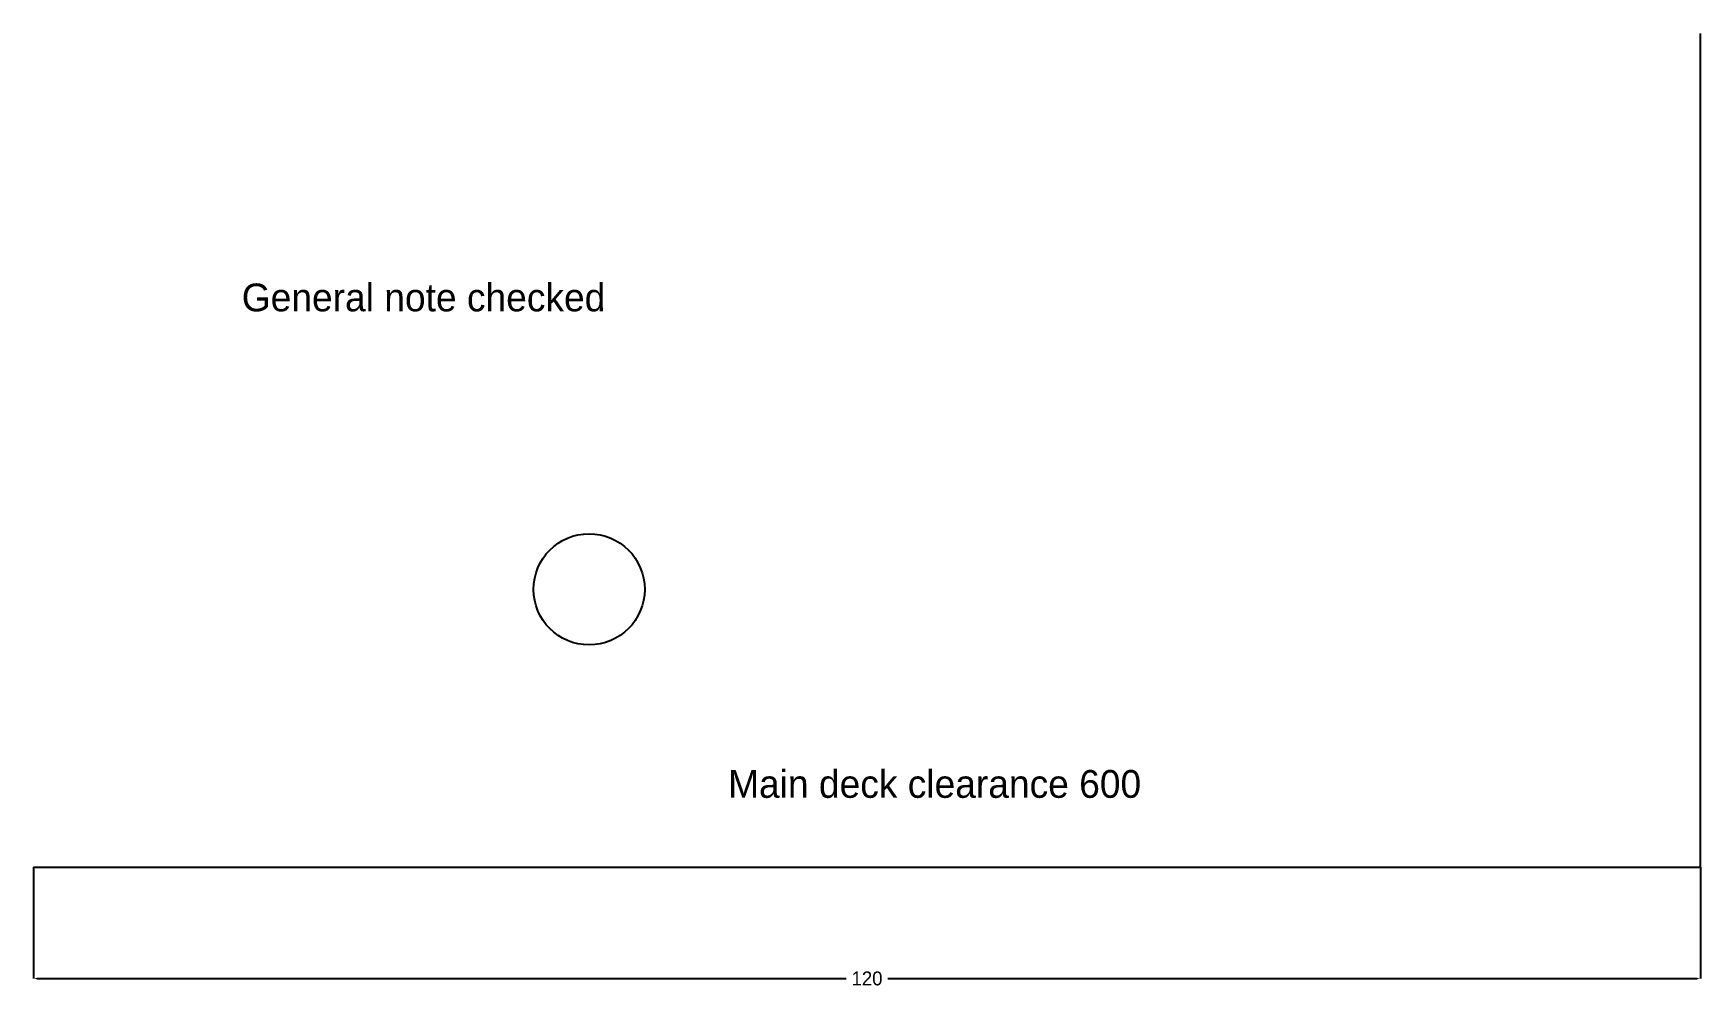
# Model space of a CAD drawing. Header units: metres. Extents: x 0 to 120, y -9 to 60.
import ezdxf

# ---------------------------------------------------------------- set-up
doc = ezdxf.new("R2010")
doc.units = ezdxf.units.M
for name, color, linetype in [('DIM-MAIN', 7, 'Continuous'), ('S-HULL', 7, 'Continuous'), ('TEXT-NOTE', 7, 'Continuous')]:
    doc.layers.add(name, color=color, linetype=linetype)
doc.dimstyles.get("Standard").update_dxf_attribs({"dimtxt": 2.5, "dimasz": 2.5, "dimexe": 1.25, "dimexo": 0.625, "dimtad": 1, "dimcen": 2.5, "dimazin": 3, "dimtfac": 1, "dimtmove": 0, "dimatfit": 3})

# ---------------------------------------------------------------- blocks, each defined once
blk = doc.blocks.new('_CLOSEDFILLED')
at = {"color": 0, "linetype": 'BYBLOCK'}
blk.add_solid([(-1, 0.16), (0, 0), (-1, -0.16)], dxfattribs=at)
blk = doc.blocks.new('*D1')
for p, q in [((0, 0), (0, -8)), ((120, 0), (120, -8)), ((0.25, -8), (58.5, -8)), ((61.5, -8), (119.75, -8))]:
    blk.add_line(p, q)
at = {"layer": 'Defpoints'}
for p in [(0, 0), (120, 0), (0, -8)]:
    blk.add_point(p, dxfattribs=at)
at = {"layer": 'DIM-MAIN', "xscale": 0.25, "yscale": 0.25, "rotation": 180}
blk.add_blockref('_CLOSEDFILLED', (0, -8), dxfattribs=at)
at = {"layer": 'DIM-MAIN', "xscale": 0.25, "yscale": 0.25}
blk.add_blockref('_CLOSEDFILLED', (120, -8), dxfattribs=at)
at = {"layer": 'DIM-MAIN', "insert": (60, -8), "char_height": 1, "attachment_point": 5}
blk.add_mtext('120', dxfattribs=at)

msp = doc.modelspace()

# ---------------------------------------------------------------- linework, layer by layer
at = {"layer": 'S-HULL'}
for p, q in [((120, 0), (120, 60)), ((0, 0), (120, 0))]:
    msp.add_line(p, q, dxfattribs=at)
msp.add_circle((40, 20), 4, dxfattribs=at)

# ---------------------------------------------------------------- texts
at = {"layer": 'DIM-MAIN'}
msp.add_text('Main deck clearance 600', height=2, dxfattribs=at).set_placement((50, 5))
at = {"layer": 'TEXT-NOTE'}
msp.add_text('General note checked', height=2, dxfattribs=at).set_placement((15, 40))

# ---------------------------------------------------------------- dimensions: what is measured, and where the dimension line sits
at = {"layer": 'DIM-MAIN'}
dim = msp.add_linear_dim(base=(0, -8), p1=(0, 0), p2=(120, 0), dimstyle='Standard', dxfattribs=at)
dim.commit()
dim.dimension.update_dxf_attribs({"geometry": '*D1', "text_midpoint": (60, -8)})

doc.saveas('drawing.dxf')
